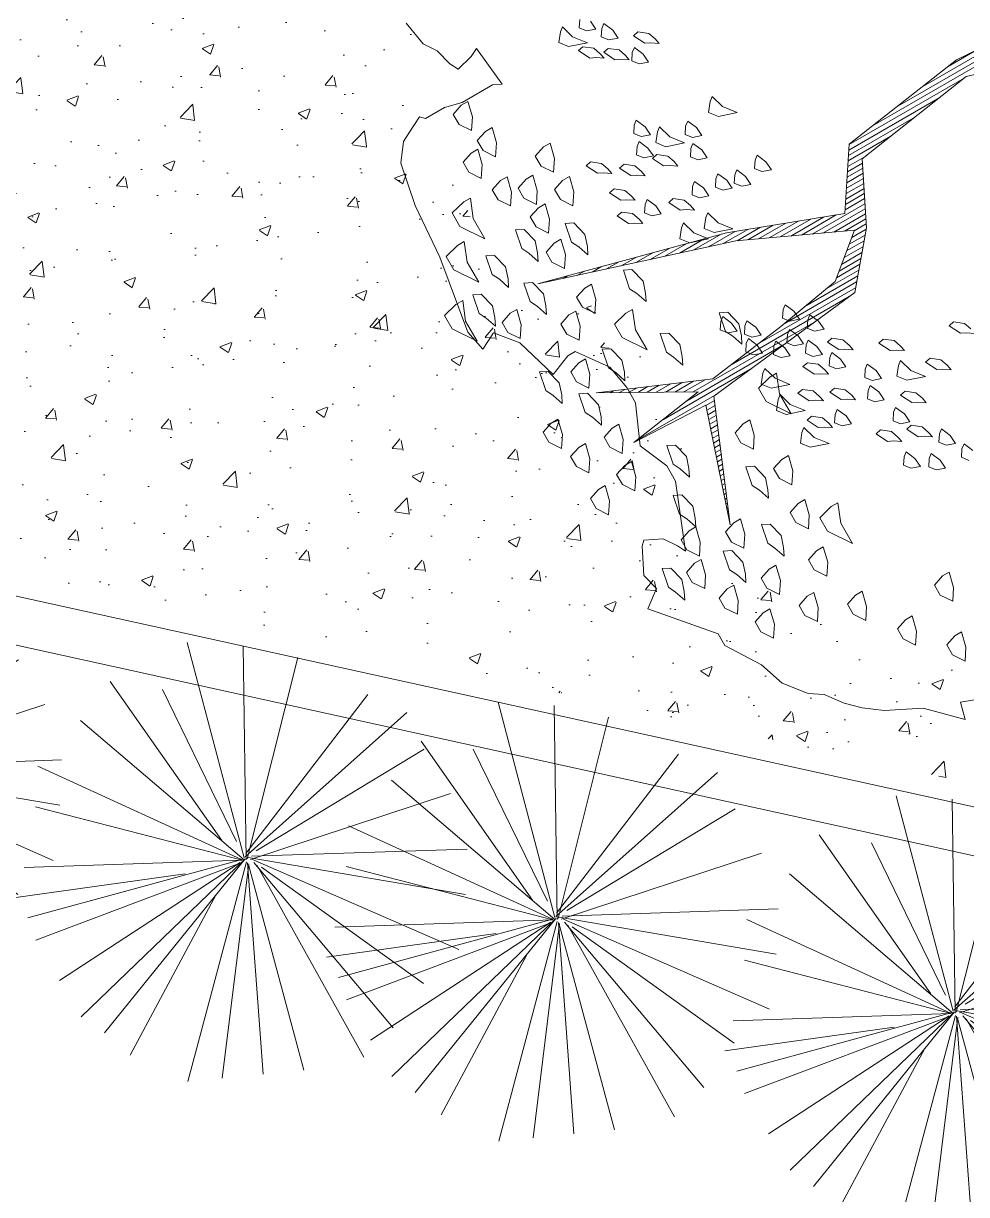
# Model space of a CAD drawing. Header units: metres. Extents: x 12093 to 20303, y 514 to 1412.
# Drawn here: x 19748.177 to 19751.153, y 692.421 to 696.116 of the extents above; entities that cross this region are included whole.
import ezdxf

# ---------------------------------------------------------------- set-up
doc = ezdxf.new("R2010")
doc.units = ezdxf.units.M
doc.layers.get('0').update_dxf_attribs({"lineweight": 13})
for name, color, linetype, lineweight in [('AMBI-GRASS', 104, 'Continuous', 20), ('ARBOLES', 52, 'Continuous', 13), ('grass', 64, 'Continuous', 13), ('MANZANAS-ORIGINALES', 147, 'Continuous', 9)]:
    doc.layers.add(name, color=color, linetype=linetype, lineweight=lineweight)
pattern_1 = [(50, (19136.99335, 73.14804), (0.36436934, -0.03187817), [0.0381, -0.4191]), (355, (19136.99335, 73.14804), (-0.07048565, 0.38211329), [0.03048, -0.33528]), (100.451, (19137.0237, 73.1454), (0.293885, 0.35023338), [0.03238, -0.35618]), (46.1842, (19136.99335, 73.24964), (0.54215808, -0.08408466), [0.05715, -0.62865]), (96.6356, (19137.03853, 73.24264), (0.47480847, 0.4948511), [0.04857, -0.53427]), (351.184, (19136.99335, 73.24964), (0.4748092, 0.49485024), [0.04572, -0.50292]), (21, (19137.04415, 73.22424), (0.30322976, -0.20453104), [0.0381, -0.4191]), (326, (19137.04415, 73.22424), (0.12360406, 0.36837593), [0.03048, -0.33528]), (71.4514, (19137.06942, 73.2072), (0.42683298, 0.16384572), [0.03238, -0.35618]), (37.5, (19136.99335, 73.14804), (0.006177207, 0.169110078), [0, -0.331216, 0, -0.34036, 0, -0.33655]), (7.5, (19136.99335, 73.14804), (0.133639325, 0.20036115), [0, -0.194056, 0, -0.323596, 0, -0.12827]), (327.5, (19136.88007, 73.14804), (0.27118119, -0.011457488), [0, -0.127, 0, -0.39624, 0, -0.52578]), (317.5, (19136.82927, 73.14804), (0.29625836, 0.05085298), [0, -0.1651, 0, -0.263144, 0, -0.37338])]

# ---------------------------------------------------------------- blocks, each defined once
blk = doc.blocks.new('ghgfghgh')
at = {"layer": 'ARBOLES', "lineweight": 20}
for p, q in [((20001.1504, 663.7638), (20001.5824, 664.0132)), ((20001.2006, 663.8032), (20001.4628, 663.9546)), ((20001.2508, 663.8426), (20001.4348, 663.9489)), ((20001.3177, 663.8952), (20001.4213, 663.9461)), ((20001.301, 663.882), (20001.3583, 663.9151)), ((20001.5472, 663.9124), (20001.3369, 663.8619)), ((20001.1042, 663.7276), (20001.3177, 663.8952)), ((20001.1042, 663.7267), (20001.333, 663.8588)), ((20001.3369, 663.8619), (20001.1301, 663.6982)), ((20001.1035, 663.7159), (20001.2843, 663.8203)), ((20001.1028, 663.705), (20001.2357, 663.7818)), ((20001.1021, 663.6942), (20001.187, 663.7433)), ((20001.0953, 663.5894), (20001.1042, 663.7276)), ((20001.1007, 663.6725), (20001.1306, 663.6898)), ((20001.1014, 663.6834), (20001.1384, 663.7047)), ((20001.1301, 663.6982), (20001.1383, 663.5611)), ((20001.0993, 663.6509), (20001.1318, 663.6696)), ((20001.1, 663.6617), (20001.1312, 663.6797)), ((20001.0979, 663.6292), (20001.133, 663.6495)), ((20001.0986, 663.6401), (20001.1324, 663.6596)), ((20001.0958, 663.5967), (20001.1348, 663.6193)), ((20001.0965, 663.6076), (20001.1342, 663.6293)), ((20001.0972, 663.6184), (20001.1336, 663.6394)), ((20001.0306, 663.5487), (20001.1354, 663.6092)), ((20001.052, 663.5506), (20001.136, 663.5991)), ((20000.8603, 663.5513), (20001.0953, 663.5894)), ((20000.9452, 663.5411), (20001.003, 663.5744)), ((20000.9666, 663.543), (20001.0281, 663.5785)), ((20000.9879, 663.5449), (20001.0532, 663.5826)), ((20001.0093, 663.5468), (20001.0784, 663.5867)), ((20001.0734, 663.5525), (20001.1366, 663.589)), ((20001.0947, 663.5544), (20001.1372, 663.579)), ((20000.4846, 663.4496), (20000.8603, 663.5513)), ((20000.7953, 663.5171), (20000.8494, 663.5483)), ((20000.8242, 663.5234), (20000.8773, 663.554)), ((20000.8532, 663.5297), (20000.9025, 663.5581)), ((20001.1145, 663.5562), (20000.8784, 663.5351)), ((20000.8812, 663.5354), (20000.9276, 663.5622)), ((20000.9025, 663.5373), (20000.9527, 663.5663)), ((20000.9239, 663.5392), (20000.9778, 663.5704)), ((20001.0759, 663.4541), (20001.1145, 663.5562)), ((20001.1091, 663.5419), (20001.1378, 663.5585)), ((20001.1141, 663.5552), (20001.1378, 663.5689)), ((20001.1383, 663.5611), (20001.1151, 663.4324)), ((20000.8784, 663.5351), (20000.4846, 663.4496)), ((20000.7374, 663.5045), (20000.7814, 663.5299)), ((20000.7664, 663.5108), (20000.8154, 663.5391)), ((20001.099, 663.5152), (20001.1336, 663.5352)), ((20001.1041, 663.5285), (20001.1357, 663.5468)), ((20000.6506, 663.4856), (20000.6795, 663.5023)), ((20000.6795, 663.4919), (20000.7134, 663.5115)), ((20000.7085, 663.4982), (20000.7474, 663.5207)), ((20001.0889, 663.4885), (20001.1294, 663.5119)), ((20001.094, 663.5019), (20001.1315, 663.5236)), ((20000.5927, 663.4731), (20000.6115, 663.4839)), ((20000.6216, 663.4794), (20000.6455, 663.4931)), ((20001.0788, 663.4619), (20001.1252, 663.4886)), ((20001.0839, 663.4752), (20001.1273, 663.5003)), ((20000.5637, 663.4668), (20000.5775, 663.4747)), ((20001.0157, 663.4046), (20001.121, 663.4654)), ((20001.0581, 663.4395), (20001.1231, 663.477)), ((20001.1151, 663.4324), (20000.8351, 663.2264)), ((20000.9219, 663.3296), (20001.1168, 663.4421)), ((20000.9678, 663.3651), (20001.0759, 663.4541)), ((20000.9733, 663.3697), (20001.1189, 663.4537)), ((20000.8691, 663.2886), (20001.104, 663.4243)), ((20000.7938, 663.2347), (20001.0382, 663.3758)), ((20000.833, 663.2607), (20000.9678, 663.3651)), ((20000.7802, 663.2165), (20000.9723, 663.3274)), ((20000.73, 663.177), (20000.9065, 663.279)), ((20000.6008, 663.233), (20000.833, 663.2607)), ((20000.6837, 663.2337), (20000.7037, 663.2453)), ((20000.7021, 663.2339), (20000.7264, 663.248)), ((20000.7204, 663.2341), (20000.7492, 663.2507)), ((20000.7388, 663.2342), (20000.7719, 663.2534)), ((20000.7571, 663.2344), (20000.7947, 663.2561)), ((20000.7754, 663.2346), (20000.8174, 663.2588)), ((20000.8036, 663.2348), (20000.6008, 663.233)), ((20000.6103, 663.2331), (20000.6126, 663.2344)), ((20000.6287, 663.2332), (20000.6354, 663.2371)), ((20000.647, 663.2334), (20000.6581, 663.2398)), ((20000.6654, 663.2336), (20000.6809, 663.2425)), ((20000.6755, 663.1343), (20000.8036, 663.2348)), ((20000.6797, 663.1376), (20000.8406, 663.2305)), ((20000.8351, 663.2264), (20000.8676, 662.9704)), ((20000.8189, 663.2082), (20000.6755, 663.1343)), ((20000.8676, 662.9704), (20000.8189, 663.2082)), ((20000.8191, 663.2076), (20000.8362, 663.2175)), ((20000.821, 663.1983), (20000.8374, 663.2078)), ((20000.8229, 663.189), (20000.8387, 663.1981)), ((20000.8248, 663.1797), (20000.8399, 663.1884)), ((20000.8267, 663.1703), (20000.8411, 663.1787)), ((20000.8286, 663.161), (20000.8424, 663.169)), ((20000.8305, 663.1517), (20000.8436, 663.1592)), ((20000.8324, 663.1424), (20000.8448, 663.1495)), ((20000.8343, 663.133), (20000.8461, 663.1398)), ((20000.8362, 663.1237), (20000.8473, 663.1301)), ((20000.8381, 663.1144), (20000.8485, 663.1204)), ((20000.8401, 663.1051), (20000.8498, 663.1107)), ((20000.842, 663.0958), (20000.851, 663.101)), ((20000.8439, 663.0864), (20000.8522, 663.0913)), ((20000.8458, 663.0771), (20000.8535, 663.0816)), ((20000.8477, 663.0678), (20000.8547, 663.0718)), ((20000.8496, 663.0585), (20000.8559, 663.0621)), ((20000.8515, 663.0491), (20000.8572, 663.0524)), ((20000.8534, 663.0398), (20000.8584, 663.0427)), ((20000.8553, 663.0305), (20000.8597, 663.033)), ((20000.8572, 663.0212), (20000.8609, 663.0233)), ((20000.8591, 663.0118), (20000.8621, 663.0136)), ((20000.861, 663.0025), (20000.8634, 663.0039)), ((20000.8629, 662.9932), (20000.8646, 662.9941))]:
    blk.add_line(p, q, dxfattribs=at)
at = {"layer": 'grass'}
for p, q in [((20000.2564, 663.9272), (20000.2227, 663.9683)), ((20000.568, 663.9756), (20000.5669, 663.9589)), ((20000.6003, 663.9567), (20000.5896, 663.9725)), ((20000.6162, 663.9674), (20000.6121, 663.9576)), ((20000.6338, 663.9545), (20000.6162, 663.9674)), ((20000.5295, 663.9513), (20000.5264, 663.9297)), ((20000.5335, 663.9611), (20000.5295, 663.9513)), ((20000.554, 663.9413), (20000.5335, 663.9611)), ((20000.5669, 663.9589), (20000.5816, 663.9529)), ((20000.5816, 663.9529), (20000.6003, 663.9567)), ((20000.6121, 663.9576), (20000.611, 663.9409)), ((20000.6444, 663.9387), (20000.6338, 663.9545)), ((20000.675, 663.9434), (20000.6839, 663.9512)), ((20000.6839, 663.9512), (20000.7055, 663.948)), ((20000.7055, 663.948), (20000.7182, 663.9371)), ((20000.2847, 663.9133), (20000.2564, 663.9272)), ((20000.5264, 663.9297), (20000.546, 663.9217)), ((20000.546, 663.9217), (20000.5834, 663.9293)), ((20000.5834, 663.9293), (20000.554, 663.9413)), ((20000.5656, 663.9137), (20000.5745, 663.9215)), ((20000.5745, 663.9215), (20000.5961, 663.9184)), ((20000.611, 663.9409), (20000.6257, 663.9349)), ((20000.6257, 663.9349), (20000.6444, 663.9387)), ((20000.6975, 663.9284), (20000.675, 663.9434)), ((20000.7093, 663.9293), (20000.6975, 663.9284)), ((20000.726, 663.9282), (20000.7093, 663.9293)), ((20000.7182, 663.9371), (20000.726, 663.9282)), ((20000.3097, 663.8874), (20000.2847, 663.9133)), ((20000.3519, 663.9017), (20000.326, 663.8766)), ((20000.3627, 663.918), (20000.3519, 663.9017)), ((20000.4139, 663.8467), (20000.3627, 663.918)), ((20000.5881, 663.8988), (20000.5656, 663.9137)), ((20000.5999, 663.8997), (20000.5881, 663.8988)), ((20000.5961, 663.9184), (20000.6088, 663.9075)), ((20000.6166, 663.8986), (20000.5999, 663.8997)), ((20000.6088, 663.9075), (20000.6166, 663.8986)), ((20000.6157, 663.9104), (20000.6246, 663.9182)), ((20000.6382, 663.8955), (20000.6157, 663.9104)), ((20000.6246, 663.9182), (20000.6462, 663.9151)), ((20000.6462, 663.9151), (20000.6589, 663.9042)), ((20000.6589, 663.9042), (20000.6667, 663.8952)), ((20000.6727, 663.9099), (20000.6716, 663.8932)), ((20000.6768, 663.9198), (20000.6727, 663.9099)), ((20000.6944, 663.9068), (20000.6768, 663.9198)), ((20000.7051, 663.891), (20000.6944, 663.9068)), ((20000.326, 663.8766), (20000.3097, 663.8874)), ((20000.65, 663.8964), (20000.6382, 663.8955)), ((20000.6667, 663.8952), (20000.65, 663.8964)), ((20000.6716, 663.8932), (20000.6863, 663.8872)), ((20000.6863, 663.8872), (20000.7051, 663.891)), ((20000.3339, 663.8106), (20000.3944, 663.8455)), ((20000.3944, 663.8455), (20000.4139, 663.8467)), ((20000.2993, 663.8007), (20000.3339, 663.8106)), ((20000.3325, 663.8051), (20000.3164, 663.7869)), ((20000.3458, 663.8128), (20000.3325, 663.8051)), ((20000.3545, 663.7823), (20000.3458, 663.8128)), ((20000.8274, 663.8124), (20000.8243, 663.7908)), ((20000.8314, 663.8222), (20000.8274, 663.8124)), ((20000.8519, 663.8024), (20000.8314, 663.8222)), ((20000.228, 663.7494), (20000.2495, 663.782)), ((20000.2495, 663.782), (20000.2614, 663.7788)), ((20000.2614, 663.7788), (20000.2993, 663.8007)), ((20000.3164, 663.7869), (20000.3279, 663.767)), ((20000.3527, 663.7547), (20000.3545, 663.7823)), ((20000.8243, 663.7908), (20000.8439, 663.7828)), ((20000.8439, 663.7828), (20000.8813, 663.7904)), ((20000.8813, 663.7904), (20000.8519, 663.8024)), ((20000.3279, 663.767), (20000.3527, 663.7547)), ((20000.3937, 663.7606), (20000.3804, 663.7529)), ((20000.4024, 663.7302), (20000.3937, 663.7606)), ((20000.6766, 663.7654), (20000.6755, 663.7487)), ((20000.6806, 663.7752), (20000.6766, 663.7654)), ((20000.6982, 663.7623), (20000.6806, 663.7752)), ((20000.7089, 663.7465), (20000.6982, 663.7623)), ((20000.7267, 663.7621), (20000.7227, 663.7523)), ((20000.7472, 663.7422), (20000.7267, 663.7621)), ((20000.7788, 663.7636), (20000.7777, 663.7469)), ((20000.7828, 663.7734), (20000.7788, 663.7636)), ((20000.8004, 663.7605), (20000.7828, 663.7734)), ((20000.8111, 663.7447), (20000.8004, 663.7605)), ((20000.2172, 663.7331), (20000.228, 663.7494)), ((20000.3804, 663.7529), (20000.3643, 663.7347)), ((20000.3643, 663.7347), (20000.3758, 663.7148)), ((20000.6755, 663.7487), (20000.6902, 663.7427)), ((20000.6902, 663.7427), (20000.7089, 663.7465)), ((20000.7227, 663.7523), (20000.7196, 663.7306)), ((20000.7766, 663.7302), (20000.7472, 663.7422)), ((20000.7777, 663.7469), (20000.7924, 663.7409)), ((20000.7924, 663.7409), (20000.8111, 663.7447)), ((20000.212, 663.6898), (20000.2172, 663.7331)), ((20000.3653, 663.7176), (20000.352, 663.7099)), ((20000.374, 663.6872), (20000.3653, 663.7176)), ((20000.3758, 663.7148), (20000.4006, 663.7025)), ((20000.4006, 663.7025), (20000.4024, 663.7302)), ((20000.4957, 663.722), (20000.4796, 663.7038)), ((20000.509, 663.7297), (20000.4957, 663.722)), ((20000.5177, 663.6992), (20000.509, 663.7297)), ((20000.6822, 663.7231), (20000.681, 663.7064)), ((20000.6862, 663.7329), (20000.6822, 663.7231)), ((20000.7038, 663.7199), (20000.6862, 663.7329)), ((20000.7145, 663.7041), (20000.7038, 663.7199)), ((20000.7196, 663.7306), (20000.7392, 663.7226)), ((20000.7392, 663.7226), (20000.7766, 663.7302)), ((20000.7893, 663.7193), (20000.7882, 663.7026)), ((20000.7933, 663.7291), (20000.7893, 663.7193)), ((20000.8109, 663.7162), (20000.7933, 663.7291)), ((20000.8216, 663.7004), (20000.8109, 663.7162)), ((20000.2405, 663.6054), (20000.212, 663.6898)), ((20000.352, 663.7099), (20000.3359, 663.6918)), ((20000.3359, 663.6918), (20000.3474, 663.6718)), ((20000.4796, 663.7038), (20000.4911, 663.6839)), ((20000.5159, 663.6716), (20000.5177, 663.6992)), ((20000.5806, 663.6845), (20000.5895, 663.6923)), ((20000.5895, 663.6923), (20000.6111, 663.6892)), ((20000.6111, 663.6892), (20000.6238, 663.6783)), ((20000.6474, 663.6801), (20000.6563, 663.6879)), ((20000.6563, 663.6879), (20000.6779, 663.6847)), ((20000.681, 663.7064), (20000.6957, 663.7003)), ((20000.6957, 663.7003), (20000.7145, 663.7041)), ((20000.7125, 663.6992), (20000.7214, 663.707)), ((20000.735, 663.6843), (20000.7125, 663.6992)), ((20000.7214, 663.707), (20000.743, 663.7039)), ((20000.743, 663.7039), (20000.7557, 663.693)), ((20000.7557, 663.693), (20000.7635, 663.6841)), ((20000.7882, 663.7026), (20000.8029, 663.6966)), ((20000.8029, 663.6966), (20000.8216, 663.7004)), ((20000.9169, 663.6957), (20000.9158, 663.679)), ((20000.921, 663.7055), (20000.9169, 663.6957)), ((20000.9386, 663.6926), (20000.921, 663.7055)), ((20000.9493, 663.6768), (20000.9386, 663.6926)), ((20000.3474, 663.6718), (20000.3722, 663.6596)), ((20000.3722, 663.6596), (20000.374, 663.6872)), ((20000.475, 663.6657), (20000.4617, 663.658)), ((20000.4837, 663.6353), (20000.475, 663.6657)), ((20000.4911, 663.6839), (20000.5159, 663.6716)), ((20000.6031, 663.6696), (20000.5806, 663.6845)), ((20000.6149, 663.6705), (20000.6031, 663.6696)), ((20000.6316, 663.6694), (20000.6149, 663.6705)), ((20000.6238, 663.6783), (20000.6316, 663.6694)), ((20000.6699, 663.6651), (20000.6474, 663.6801)), ((20000.6817, 663.666), (20000.6699, 663.6651)), ((20000.6779, 663.6847), (20000.6906, 663.6738)), ((20000.6984, 663.6649), (20000.6817, 663.666)), ((20000.6906, 663.6738), (20000.6984, 663.6649)), ((20000.7468, 663.6852), (20000.735, 663.6843)), ((20000.7635, 663.6841), (20000.7468, 663.6852)), ((20000.843, 663.6688), (20000.839, 663.6589)), ((20000.8606, 663.6558), (20000.843, 663.6688)), ((20000.8764, 663.6665), (20000.8753, 663.6498)), ((20000.8804, 663.6763), (20000.8764, 663.6665)), ((20000.898, 663.6634), (20000.8804, 663.6763)), ((20000.9158, 663.679), (20000.9305, 663.673)), ((20000.9305, 663.673), (20000.9493, 663.6768)), ((20000.4103, 663.655), (20000.3942, 663.6368)), ((20000.4236, 663.6626), (20000.4103, 663.655)), ((20000.4323, 663.6322), (20000.4236, 663.6626)), ((20000.4617, 663.658), (20000.4456, 663.6399)), ((20000.5341, 663.6555), (20000.518, 663.6373)), ((20000.5474, 663.6632), (20000.5341, 663.6555)), ((20000.5561, 663.6328), (20000.5474, 663.6632)), ((20000.7927, 663.6436), (20000.7916, 663.6269)), ((20000.7967, 663.6534), (20000.7927, 663.6436)), ((20000.8143, 663.6405), (20000.7967, 663.6534)), ((20000.839, 663.6589), (20000.8379, 663.6422)), ((20000.8379, 663.6422), (20000.8526, 663.6362)), ((20000.8713, 663.64), (20000.8606, 663.6558)), ((20000.8753, 663.6498), (20000.89, 663.6438)), ((20000.89, 663.6438), (20000.9087, 663.6476)), ((20000.9087, 663.6476), (20000.898, 663.6634)), ((20000.3505, 663.6204), (20000.3372, 663.6127)), ((20000.3564, 663.5795), (20000.3505, 663.6204)), ((20000.3942, 663.6368), (20000.4057, 663.6168)), ((20000.4305, 663.6046), (20000.4323, 663.6322)), ((20000.4456, 663.6399), (20000.4571, 663.6199)), ((20000.4571, 663.6199), (20000.482, 663.6077)), ((20000.482, 663.6077), (20000.4837, 663.6353)), ((20000.518, 663.6373), (20000.5295, 663.6174)), ((20000.5543, 663.6051), (20000.5561, 663.6328)), ((20000.6274, 663.631), (20000.6363, 663.6388)), ((20000.6499, 663.6161), (20000.6274, 663.631)), ((20000.6363, 663.6388), (20000.6579, 663.6357)), ((20000.6579, 663.6357), (20000.6706, 663.6248)), ((20000.6706, 663.6248), (20000.6784, 663.6159)), ((20000.7452, 663.6115), (20000.7541, 663.6193)), ((20000.7541, 663.6193), (20000.7757, 663.6162)), ((20000.7916, 663.6269), (20000.8063, 663.6208)), ((20000.8063, 663.6208), (20000.825, 663.6246)), ((20000.825, 663.6246), (20000.8143, 663.6405)), ((20000.8526, 663.6362), (20000.8713, 663.64)), ((20000.2898, 663.5027), (20000.2405, 663.6054)), ((20000.3372, 663.6127), (20000.3144, 663.5907)), ((20000.4057, 663.6168), (20000.4305, 663.6046)), ((20000.4858, 663.601), (20000.4697, 663.5828)), ((20000.4991, 663.6087), (20000.4858, 663.601)), ((20000.5078, 663.5783), (20000.4991, 663.6087)), ((20000.5295, 663.6174), (20000.5543, 663.6051)), ((20000.6617, 663.617), (20000.6499, 663.6161)), ((20000.6784, 663.6159), (20000.6617, 663.617)), ((20000.698, 663.6079), (20000.6969, 663.5912)), ((20000.702, 663.6177), (20000.698, 663.6079)), ((20000.7196, 663.6048), (20000.702, 663.6177)), ((20000.7303, 663.589), (20000.7196, 663.6048)), ((20000.7677, 663.5966), (20000.7452, 663.6115)), ((20000.7795, 663.5975), (20000.7677, 663.5966)), ((20000.7757, 663.6162), (20000.7884, 663.6053)), ((20000.7962, 663.5963), (20000.7795, 663.5975)), ((20000.7884, 663.6053), (20000.7962, 663.5963)), ((20000.3144, 663.5907), (20000.3298, 663.5641)), ((20000.3794, 663.5396), (20000.3564, 663.5795)), ((20000.4697, 663.5828), (20000.4812, 663.5629)), ((20000.506, 663.5506), (20000.5078, 663.5783)), ((20000.6428, 663.5847), (20000.6517, 663.5925)), ((20000.6653, 663.5698), (20000.6428, 663.5847)), ((20000.6517, 663.5925), (20000.6733, 663.5894)), ((20000.6733, 663.5894), (20000.686, 663.5785)), ((20000.686, 663.5785), (20000.6938, 663.5696)), ((20000.6969, 663.5912), (20000.7116, 663.5852)), ((20000.7116, 663.5852), (20000.7303, 663.589)), ((20000.8187, 663.5814), (20000.8156, 663.5598)), ((20000.8227, 663.5912), (20000.8187, 663.5814)), ((20000.8432, 663.5714), (20000.8227, 663.5912)), ((20000.8727, 663.5594), (20000.8432, 663.5714)), ((20000.3298, 663.5641), (20000.3794, 663.5396)), ((20000.4403, 663.557), (20000.4574, 663.558)), ((20000.4528, 663.5199), (20000.4403, 663.557)), ((20000.4574, 663.558), (20000.4794, 663.5353)), ((20000.4812, 663.5629), (20000.506, 663.5506)), ((20000.5393, 663.5698), (20000.5564, 663.5709)), ((20000.5518, 663.5327), (20000.5393, 663.5698)), ((20000.5564, 663.5709), (20000.5784, 663.5481)), ((20000.5784, 663.5481), (20000.5833, 663.5243)), ((20000.6771, 663.5707), (20000.6653, 663.5698)), ((20000.6938, 663.5696), (20000.6771, 663.5707)), ((20000.7704, 663.5611), (20000.7673, 663.5395)), ((20000.7744, 663.5709), (20000.7704, 663.5611)), ((20000.7949, 663.5511), (20000.7744, 663.5709)), ((20000.8243, 663.5391), (20000.7949, 663.5511)), ((20000.8156, 663.5598), (20000.8352, 663.5518)), ((20000.8352, 663.5518), (20000.8727, 663.5594)), ((20000.3252, 663.526), (20000.3024, 663.504)), ((20000.3385, 663.5337), (20000.3252, 663.526)), ((20000.3444, 663.4928), (20000.3385, 663.5337)), ((20000.4794, 663.5353), (20000.4843, 663.5115)), ((20000.5175, 663.5307), (20000.5014, 663.5125)), ((20000.5308, 663.5384), (20000.5175, 663.5307)), ((20000.5395, 663.5079), (20000.5308, 663.5384)), ((20000.5661, 663.5233), (20000.5518, 663.5327)), ((20000.7673, 663.5395), (20000.7869, 663.5315)), ((20000.7869, 663.5315), (20000.8243, 663.5391)), ((20000.327, 663.4031), (20000.2898, 663.5027)), ((20000.3024, 663.504), (20000.3178, 663.4774)), ((20000.3815, 663.5053), (20000.3986, 663.5063)), ((20000.394, 663.4682), (20000.3815, 663.5053)), ((20000.3986, 663.5063), (20000.4206, 663.4836)), ((20000.4671, 663.5105), (20000.4528, 663.5199)), ((20000.4853, 663.4944), (20000.4671, 663.5105)), ((20000.4843, 663.5115), (20000.4853, 663.4944)), ((20000.5014, 663.5125), (20000.5129, 663.4926)), ((20000.5378, 663.4803), (20000.5395, 663.5079)), ((20000.5843, 663.5072), (20000.5661, 663.5233)), ((20000.5833, 663.5243), (20000.5843, 663.5072)), ((20000.3674, 663.4529), (20000.3444, 663.4928)), ((20000.4206, 663.4836), (20000.4255, 663.4598)), ((20000.5129, 663.4926), (20000.5378, 663.4803)), ((20000.3178, 663.4774), (20000.3674, 663.4529)), ((20000.4083, 663.4588), (20000.394, 663.4682)), ((20000.4265, 663.4427), (20000.4083, 663.4588)), ((20000.4255, 663.4598), (20000.4265, 663.4427)), ((20000.5058, 663.4542), (20000.5095, 663.4563)), ((20000.5348, 663.4605), (20000.5435, 663.4655)), ((20000.6549, 663.477), (20000.672, 663.478)), ((20000.6674, 663.4399), (20000.6549, 663.477)), ((20000.672, 663.478), (20000.694, 663.4553)), ((20000.694, 663.4553), (20000.6989, 663.4315)), ((20000.4569, 663.4514), (20000.4741, 663.4524)), ((20000.4695, 663.4143), (20000.4569, 663.4514)), ((20000.4741, 663.4524), (20000.4961, 663.4296)), ((20000.5779, 663.4414), (20000.5618, 663.4233)), ((20000.5912, 663.4491), (20000.5779, 663.4414)), ((20000.5999, 663.4187), (20000.5912, 663.4491)), ((20000.6818, 663.4305), (20000.6674, 663.4399)), ((20000.6989, 663.4315), (20000.6999, 663.4144)), ((20000.3219, 663.4089), (20000.2991, 663.3869)), ((20000.3352, 663.4165), (20000.3219, 663.4089)), ((20000.3411, 663.3756), (20000.3352, 663.4165)), ((20000.3551, 663.4281), (20000.3723, 663.4291)), ((20000.3677, 663.391), (20000.3551, 663.4281)), ((20000.3723, 663.4291), (20000.3943, 663.4063)), ((20000.4838, 663.4048), (20000.4695, 663.4143)), ((20000.4961, 663.4296), (20000.5009, 663.4059)), ((20000.5618, 663.4233), (20000.5733, 663.4033)), ((20000.5981, 663.3911), (20000.5999, 663.4187)), ((20000.6999, 663.4144), (20000.6818, 663.4305)), ((20000.2991, 663.3869), (20000.3145, 663.3603)), ((20000.3457, 663.3534), (20000.327, 663.4031)), ((20000.382, 663.3815), (20000.3677, 663.391)), ((20000.3943, 663.4063), (20000.3992, 663.3825)), ((20000.4296, 663.3913), (20000.4135, 663.3731)), ((20000.4429, 663.3989), (20000.4296, 663.3913)), ((20000.4516, 663.3685), (20000.4429, 663.3989)), ((20000.502, 663.3887), (20000.4838, 663.4048)), ((20000.5009, 663.4059), (20000.502, 663.3887)), ((20000.5467, 663.388), (20000.5306, 663.3698)), ((20000.56, 663.3956), (20000.5467, 663.388)), ((20000.5687, 663.3652), (20000.56, 663.3956)), ((20000.5733, 663.4033), (20000.5981, 663.3911)), ((20000.66, 663.3913), (20000.6373, 663.3693)), ((20000.6733, 663.399), (20000.66, 663.3913)), ((20000.6792, 663.3581), (20000.6733, 663.399)), ((20000.8457, 663.3922), (20000.8629, 663.3932)), ((20000.8583, 663.3551), (20000.8457, 663.3922)), ((20000.8629, 663.3932), (20000.8849, 663.3704)), ((20000.9727, 663.3984), (20000.9716, 663.3817)), ((20000.9767, 663.4082), (20000.9727, 663.3984)), ((20000.9943, 663.3953), (20000.9767, 663.4082)), ((20001.005, 663.3794), (20000.9943, 663.3953)), ((20001.0257, 663.3881), (20001.0217, 663.3783)), ((20001.0433, 663.3752), (20001.0257, 663.3881)), ((20000.3641, 663.3357), (20000.3411, 663.3756)), ((20000.4002, 663.3654), (20000.382, 663.3815)), ((20000.3992, 663.3825), (20000.4002, 663.3654)), ((20000.4135, 663.3731), (20000.425, 663.3531)), ((20000.4498, 663.3409), (20000.4516, 663.3685)), ((20000.5306, 663.3698), (20000.5421, 663.3499)), ((20000.567, 663.3376), (20000.5687, 663.3652)), ((20000.6373, 663.3693), (20000.6526, 663.3427)), ((20000.8486, 663.3747), (20000.8475, 663.358)), ((20000.8527, 663.3845), (20000.8486, 663.3747)), ((20000.8703, 663.3716), (20000.8527, 663.3845)), ((20000.881, 663.3558), (20000.8703, 663.3716)), ((20000.8849, 663.3704), (20000.8897, 663.3466)), ((20000.8968, 663.3665), (20000.8957, 663.3498)), ((20000.9008, 663.3763), (20000.8968, 663.3665)), ((20000.9184, 663.3634), (20000.9008, 663.3763)), ((20000.9291, 663.3476), (20000.9184, 663.3634)), ((20000.9716, 663.3817), (20000.9863, 663.3756)), ((20000.9863, 663.3756), (20001.005, 663.3794)), ((20001.0217, 663.3783), (20001.0206, 663.3616)), ((20001.0206, 663.3616), (20001.0353, 663.3556)), ((20001.054, 663.3594), (20001.0433, 663.3752)), ((20001.3028, 663.3664), (20001.3118, 663.3742)), ((20001.3254, 663.3515), (20001.3028, 663.3664)), ((20001.3118, 663.3742), (20001.3334, 663.3711)), ((20001.3334, 663.3711), (20001.3461, 663.3601)), ((20000.3145, 663.3603), (20000.3641, 663.3357)), ((20000.3751, 663.3199), (20000.3457, 663.3534)), ((20000.3966, 663.3525), (20000.3751, 663.3199)), ((20000.4487, 663.3322), (20000.3966, 663.3525)), ((20000.425, 663.3531), (20000.4498, 663.3409)), ((20000.5421, 663.3499), (20000.567, 663.3376)), ((20000.6526, 663.3427), (20000.7023, 663.3182)), ((20000.7023, 663.3182), (20000.6792, 663.3581)), ((20000.7278, 663.3507), (20000.745, 663.3517)), ((20000.7404, 663.3136), (20000.7278, 663.3507)), ((20000.745, 663.3517), (20000.767, 663.329)), ((20000.8475, 663.358), (20000.8622, 663.352)), ((20000.8726, 663.3456), (20000.8583, 663.3551)), ((20000.8622, 663.352), (20000.881, 663.3558)), ((20000.8908, 663.3295), (20000.8726, 663.3456)), ((20000.8897, 663.3466), (20000.8908, 663.3295)), ((20000.8957, 663.3498), (20000.9104, 663.3438)), ((20000.9035, 663.3409), (20000.8994, 663.3311)), ((20000.9211, 663.328), (20000.9035, 663.3409)), ((20000.9104, 663.3438), (20000.9291, 663.3476)), ((20000.9812, 663.3491), (20000.9801, 663.3324)), ((20000.9852, 663.3589), (20000.9812, 663.3491)), ((20001.0028, 663.346), (20000.9852, 663.3589)), ((20001.0135, 663.3302), (20001.0028, 663.346)), ((20001.0353, 663.3556), (20001.054, 663.3594)), ((20001.0607, 663.3338), (20001.0696, 663.3416)), ((20001.0696, 663.3416), (20001.0912, 663.3385)), ((20001.0912, 663.3385), (20001.1039, 663.3276)), ((20001.163, 663.332), (20001.1719, 663.3398)), ((20001.1719, 663.3398), (20001.1935, 663.3367)), ((20001.3372, 663.3523), (20001.3254, 663.3515)), ((20001.3539, 663.3512), (20001.3372, 663.3523)), ((20000.5151, 663.2696), (20000.4487, 663.3322)), ((20000.5593, 663.3153), (20000.5442, 663.3066)), ((20000.6277, 663.2842), (20000.5593, 663.3153)), ((20000.6127, 663.3197), (20000.6299, 663.3207)), ((20000.6253, 663.2826), (20000.6127, 663.3197)), ((20000.6299, 663.3207), (20000.6519, 663.298)), ((20000.767, 663.329), (20000.7718, 663.3052)), ((20000.8994, 663.3311), (20000.8983, 663.3144)), ((20000.9318, 663.3121), (20000.9211, 663.328)), ((20000.9545, 663.3257), (20000.9534, 663.309)), ((20000.9585, 663.3355), (20000.9545, 663.3257)), ((20000.9761, 663.3226), (20000.9585, 663.3355)), ((20000.9868, 663.3068), (20000.9761, 663.3226)), ((20000.9801, 663.3324), (20000.9948, 663.3264)), ((20000.9948, 663.3264), (20001.0135, 663.3302)), ((20001.0184, 663.3282), (20001.0173, 663.3115)), ((20001.0224, 663.338), (20001.0184, 663.3282)), ((20001.04, 663.3251), (20001.0224, 663.338)), ((20001.0507, 663.3093), (20001.04, 663.3251)), ((20001.0832, 663.3189), (20001.0607, 663.3338)), ((20001.095, 663.3198), (20001.0832, 663.3189)), ((20001.1117, 663.3187), (20001.095, 663.3198)), ((20001.1039, 663.3276), (20001.1117, 663.3187)), ((20001.1855, 663.3171), (20001.163, 663.332)), ((20001.1973, 663.318), (20001.1855, 663.3171)), ((20001.1935, 663.3367), (20001.2062, 663.3258)), ((20001.214, 663.3169), (20001.1973, 663.318)), ((20001.2062, 663.3258), (20001.214, 663.3169)), ((20000.5442, 663.3066), (20000.5151, 663.2696)), ((20000.5662, 663.2928), (20000.5501, 663.2747)), ((20000.5795, 663.3005), (20000.5662, 663.2928)), ((20000.5882, 663.2701), (20000.5795, 663.3005)), ((20000.6519, 663.298), (20000.6568, 663.2742)), ((20000.7547, 663.3041), (20000.7404, 663.3136)), ((20000.7729, 663.288), (20000.7547, 663.3041)), ((20000.7718, 663.3052), (20000.7729, 663.288)), ((20000.8983, 663.3144), (20000.913, 663.3084)), ((20000.913, 663.3084), (20000.9318, 663.3121)), ((20000.9534, 663.309), (20000.9681, 663.303)), ((20000.9681, 663.303), (20000.9868, 663.3068)), ((20001.0122, 663.285), (20001.0211, 663.2928)), ((20001.0173, 663.3115), (20001.032, 663.3055)), ((20001.0211, 663.2928), (20001.0427, 663.2897)), ((20001.032, 663.3055), (20001.0507, 663.3093)), ((20001.0654, 663.3033), (20001.0643, 663.2866)), ((20001.0694, 663.3131), (20001.0654, 663.3033)), ((20001.087, 663.3002), (20001.0694, 663.3131)), ((20001.0977, 663.2843), (20001.087, 663.3002)), ((20001.206, 663.2973), (20001.202, 663.2875)), ((20001.2265, 663.2775), (20001.206, 663.2973)), ((20001.2561, 663.294), (20001.265, 663.3018)), ((20001.2786, 663.279), (20001.2561, 663.294)), ((20001.265, 663.3018), (20001.2866, 663.2987)), ((20001.2866, 663.2987), (20001.2993, 663.2877)), ((20000.4882, 663.2744), (20000.5053, 663.2754)), ((20000.5007, 663.2373), (20000.4882, 663.2744)), ((20000.5053, 663.2754), (20000.5273, 663.2527)), ((20000.5501, 663.2747), (20000.5616, 663.2547)), ((20000.5864, 663.2424), (20000.5882, 663.2701)), ((20000.6396, 663.2732), (20000.6253, 663.2826)), ((20000.6615, 663.2432), (20000.6277, 663.2842)), ((20000.6578, 663.257), (20000.6396, 663.2732)), ((20000.6568, 663.2742), (20000.6578, 663.257)), ((20000.9324, 663.2718), (20000.9293, 663.2502)), ((20000.9364, 663.2816), (20000.9324, 663.2718)), ((20000.9569, 663.2618), (20000.9364, 663.2816)), ((20000.9596, 663.2717), (20000.9463, 663.264)), ((20000.9655, 663.2308), (20000.9596, 663.2717)), ((20001.0347, 663.2701), (20001.0122, 663.285)), ((20001.0465, 663.271), (20001.0347, 663.2701)), ((20001.0427, 663.2897), (20001.0554, 663.2788)), ((20001.0632, 663.2699), (20001.0465, 663.271)), ((20001.0554, 663.2788), (20001.0632, 663.2699)), ((20001.0643, 663.2866), (20001.079, 663.2806)), ((20001.079, 663.2806), (20001.0977, 663.2843)), ((20001.136, 663.2801), (20001.1349, 663.2634)), ((20001.14, 663.2899), (20001.136, 663.2801)), ((20001.1576, 663.277), (20001.14, 663.2899)), ((20001.1683, 663.2612), (20001.1576, 663.277)), ((20001.202, 663.2875), (20001.1989, 663.2659)), ((20001.2559, 663.2655), (20001.2265, 663.2775)), ((20001.2904, 663.2799), (20001.2786, 663.279)), ((20001.3071, 663.2788), (20001.2904, 663.2799)), ((20001.2993, 663.2877), (20001.3071, 663.2788)), ((20000.5273, 663.2527), (20000.5322, 663.2289)), ((20000.5616, 663.2547), (20000.5864, 663.2424)), ((20000.9463, 663.264), (20000.9235, 663.242)), ((20000.9293, 663.2502), (20000.9489, 663.2422)), ((20000.9489, 663.2422), (20000.9863, 663.2498)), ((20000.9863, 663.2498), (20000.9569, 663.2618)), ((20001.1349, 663.2634), (20001.1496, 663.2574)), ((20001.1456, 663.2476), (20001.1416, 663.2378)), ((20001.1632, 663.2347), (20001.1456, 663.2476)), ((20001.1496, 663.2574), (20001.1683, 663.2612)), ((20001.1989, 663.2659), (20001.2185, 663.2579)), ((20001.2185, 663.2579), (20001.2559, 663.2655)), ((20000.5151, 663.2278), (20000.5007, 663.2373)), ((20000.5332, 663.2117), (20000.5151, 663.2278)), ((20000.5322, 663.2289), (20000.5332, 663.2117)), ((20000.5665, 663.2309), (20000.5836, 663.232)), ((20000.579, 663.1938), (20000.5665, 663.2309)), ((20000.5836, 663.232), (20000.6056, 663.2092)), ((20000.6789, 663.2129), (20000.6615, 663.2432)), ((20000.9235, 663.242), (20000.9389, 663.2154)), ((20000.9665, 663.2293), (20000.9625, 663.2195)), ((20000.9885, 663.1909), (20000.9655, 663.2308)), ((20000.987, 663.2095), (20000.9665, 663.2293)), ((20001.0019, 663.232), (20001.0109, 663.2398)), ((20001.0244, 663.2171), (20001.0019, 663.232)), ((20001.0109, 663.2398), (20001.0325, 663.2367)), ((20001.0325, 663.2367), (20001.0452, 663.2257)), ((20001.0452, 663.2257), (20001.053, 663.2168)), ((20001.0659, 663.2344), (20001.0748, 663.2422)), ((20001.0884, 663.2195), (20001.0659, 663.2344)), ((20001.0748, 663.2422), (20001.0964, 663.2391)), ((20001.0964, 663.2391), (20001.1091, 663.2282)), ((20001.1091, 663.2282), (20001.1169, 663.2193)), ((20001.1416, 663.2378), (20001.1405, 663.2211)), ((20001.1739, 663.2189), (20001.1632, 663.2347)), ((20001.2064, 663.2285), (20001.2153, 663.2363)), ((20001.2289, 663.2135), (20001.2064, 663.2285)), ((20001.2153, 663.2363), (20001.237, 663.2332)), ((20001.237, 663.2332), (20001.2497, 663.2222)), ((20001.2497, 663.2222), (20001.2574, 663.2133)), ((20000.6056, 663.2092), (20000.6105, 663.1854)), ((20000.688, 663.1274), (20000.6789, 663.2129)), ((20000.9389, 663.2154), (20000.9885, 663.1909)), ((20000.9625, 663.2195), (20000.9594, 663.1979)), ((20001.0164, 663.1975), (20000.987, 663.2095)), ((20001.0363, 663.218), (20001.0244, 663.2171)), ((20001.053, 663.2168), (20001.0363, 663.218)), ((20001.0804, 663.1999), (20001.0764, 663.1901)), ((20001.098, 663.187), (20001.0804, 663.1999)), ((20001.1002, 663.2204), (20001.0884, 663.2195)), ((20001.1169, 663.2193), (20001.1002, 663.2204)), ((20001.1405, 663.2211), (20001.1552, 663.2151)), ((20001.1552, 663.2151), (20001.1739, 663.2189)), ((20001.1964, 663.204), (20001.1924, 663.1942)), ((20001.214, 663.191), (20001.1964, 663.204)), ((20001.2407, 663.2144), (20001.2289, 663.2135)), ((20001.2574, 663.2133), (20001.2407, 663.2144)), ((20000.5248, 663.1803), (20000.5115, 663.1726)), ((20000.5335, 663.1498), (20000.5248, 663.1803)), ((20000.5934, 663.1844), (20000.579, 663.1938)), ((20000.6115, 663.1683), (20000.5934, 663.1844)), ((20000.6105, 663.1854), (20000.6115, 663.1683)), ((20000.9067, 663.1791), (20000.8934, 663.1714)), ((20000.9154, 663.1487), (20000.9067, 663.1791)), ((20000.9594, 663.1979), (20000.979, 663.1899)), ((20000.979, 663.1899), (20001.0164, 663.1975)), ((20001.0202, 663.1787), (20001.0291, 663.1865)), ((20001.0427, 663.1638), (20001.0202, 663.1787)), ((20001.0291, 663.1865), (20001.0507, 663.1834)), ((20001.0507, 663.1834), (20001.0634, 663.1725)), ((20001.0764, 663.1901), (20001.0752, 663.1734)), ((20001.1087, 663.1712), (20001.098, 663.187)), ((20001.1924, 663.1942), (20001.1913, 663.1775)), ((20001.1913, 663.1775), (20001.206, 663.1714)), ((20001.206, 663.1714), (20001.2247, 663.1752)), ((20001.2247, 663.1752), (20001.214, 663.191)), ((20000.5115, 663.1726), (20000.4954, 663.1544)), ((20000.4954, 663.1544), (20000.5069, 663.1345)), ((20000.6325, 663.1627), (20000.6164, 663.1445)), ((20000.6458, 663.1703), (20000.6325, 663.1627)), ((20000.6545, 663.1399), (20000.6458, 663.1703)), ((20000.8934, 663.1714), (20000.8773, 663.1533)), ((20000.8773, 663.1533), (20000.8888, 663.1333)), ((20001.0102, 663.1542), (20001.0071, 663.1326)), ((20001.0142, 663.164), (20001.0102, 663.1542)), ((20001.0347, 663.1442), (20001.0142, 663.164)), ((20001.0545, 663.1647), (20001.0427, 663.1638)), ((20001.0712, 663.1636), (20001.0545, 663.1647)), ((20001.0634, 663.1725), (20001.0712, 663.1636)), ((20001.0752, 663.1734), (20001.0899, 663.1674)), ((20001.0899, 663.1674), (20001.1087, 663.1712)), ((20001.1577, 663.1512), (20001.1666, 663.159)), ((20001.1666, 663.159), (20001.1882, 663.1558)), ((20001.1882, 663.1558), (20001.2009, 663.1449)), ((20001.2187, 663.1605), (20001.2276, 663.1683)), ((20001.2412, 663.1456), (20001.2187, 663.1605)), ((20001.2276, 663.1683), (20001.2492, 663.1652)), ((20001.2492, 663.1652), (20001.2619, 663.1543)), ((20001.2619, 663.1543), (20001.2697, 663.1454)), ((20001.2875, 663.161), (20001.2835, 663.1512)), ((20001.3051, 663.1481), (20001.2875, 663.161)), ((20000.5069, 663.1345), (20000.5317, 663.1222)), ((20000.5317, 663.1222), (20000.5335, 663.1498)), ((20000.5793, 663.1319), (20000.566, 663.1243)), ((20000.588, 663.1015), (20000.5793, 663.1319)), ((20000.6164, 663.1445), (20000.6279, 663.1245)), ((20000.6527, 663.1123), (20000.6545, 663.1399)), ((20000.7412, 663.1279), (20000.7583, 663.1289)), ((20000.7583, 663.1289), (20000.7804, 663.1062)), ((20000.8888, 663.1333), (20000.9136, 663.121)), ((20000.9136, 663.121), (20000.9154, 663.1487)), ((20001.0071, 663.1326), (20001.0267, 663.1246)), ((20001.0267, 663.1246), (20001.0641, 663.1322)), ((20001.0641, 663.1322), (20001.0347, 663.1442)), ((20001.1802, 663.1362), (20001.1577, 663.1512)), ((20001.192, 663.1371), (20001.1802, 663.1362)), ((20001.2087, 663.136), (20001.192, 663.1371)), ((20001.2009, 663.1449), (20001.2087, 663.136)), ((20001.253, 663.1465), (20001.2412, 663.1456)), ((20001.2697, 663.1454), (20001.253, 663.1465)), ((20001.2835, 663.1512), (20001.2824, 663.1345)), ((20001.2824, 663.1345), (20001.2971, 663.1285)), ((20001.2971, 663.1285), (20001.3158, 663.1323)), ((20001.3158, 663.1323), (20001.3051, 663.1481)), ((20001.3325, 663.1312), (20001.3285, 663.1214)), ((20001.3501, 663.1182), (20001.3325, 663.1312)), ((20000.566, 663.1243), (20000.5499, 663.1061)), ((20000.5499, 663.1061), (20000.5614, 663.0862)), ((20000.6279, 663.1245), (20000.6527, 663.1123)), ((20000.7412, 663.0875), (20000.688, 663.1274)), ((20000.7538, 663.0908), (20000.7412, 663.1279)), ((20000.7804, 663.1062), (20000.7852, 663.0824)), ((20000.9832, 663.108), (20000.9699, 663.1003)), ((20000.9919, 663.0776), (20000.9832, 663.108)), ((20001.2134, 663.1055), (20001.2123, 663.0888)), ((20001.2174, 663.1153), (20001.2134, 663.1055)), ((20001.235, 663.1024), (20001.2174, 663.1153)), ((20001.2675, 663.112), (20001.2635, 663.1022)), ((20001.2851, 663.0991), (20001.2675, 663.112)), ((20001.3285, 663.1214), (20001.3274, 663.1046)), ((20000.5614, 663.0862), (20000.5862, 663.0739)), ((20000.5862, 663.0739), (20000.588, 663.1015)), ((20000.6576, 663.0885), (20000.6415, 663.0703)), ((20000.6709, 663.0962), (20000.6576, 663.0885)), ((20000.6796, 663.0657), (20000.6709, 663.0962)), ((20000.7587, 663.0573), (20000.7412, 663.0875)), ((20000.7681, 663.0814), (20000.7538, 663.0908)), ((20000.7852, 663.0824), (20000.7862, 663.0652)), ((20000.8985, 663.0857), (20000.9157, 663.0868)), ((20000.9111, 663.0487), (20000.8985, 663.0857)), ((20000.9157, 663.0868), (20000.9377, 663.064)), ((20000.9699, 663.1003), (20000.9538, 663.0822)), ((20000.9538, 663.0822), (20000.9653, 663.0622)), ((20001.2123, 663.0888), (20001.227, 663.0828)), ((20001.227, 663.0828), (20001.2457, 663.0866)), ((20001.2457, 663.0866), (20001.235, 663.1024)), ((20001.2635, 663.1022), (20001.2624, 663.0855)), ((20001.2624, 663.0855), (20001.2771, 663.0795)), ((20001.2771, 663.0795), (20001.2958, 663.0833)), ((20001.2958, 663.0833), (20001.2851, 663.0991)), ((20001.3274, 663.1046), (20001.3421, 663.0986)), ((20000.6415, 663.0703), (20000.653, 663.0504)), ((20000.6778, 663.0381), (20000.6796, 663.0657)), ((20000.7862, 663.0652), (20000.7681, 663.0814)), ((20000.9377, 663.064), (20000.9425, 663.0402)), ((20000.9653, 663.0622), (20000.9901, 663.05)), ((20000.9901, 663.05), (20000.9919, 663.0776)), ((20000.6054, 663.0406), (20000.5893, 663.0225)), ((20000.6187, 663.0483), (20000.6054, 663.0406)), ((20000.6274, 663.0179), (20000.6187, 663.0483)), ((20000.653, 663.0504), (20000.6778, 663.0381)), ((20000.7788, 662.9176), (20000.7587, 663.0573)), ((20000.9254, 663.0392), (20000.9111, 663.0487)), ((20000.9436, 663.0231), (20000.9254, 663.0392)), ((20000.9425, 663.0402), (20000.9436, 663.0231)), ((20000.5893, 663.0225), (20000.6008, 663.0025)), ((20000.6256, 662.9903), (20000.6274, 663.0179)), ((20000.754, 663.0289), (20000.7712, 663.0299)), ((20000.7666, 662.9918), (20000.754, 663.0289)), ((20000.7712, 663.0299), (20000.7932, 663.0072)), ((20001.0027, 663.0129), (20000.9865, 662.9947)), ((20001.016, 663.0206), (20001.0027, 663.0129)), ((20001.0247, 662.9901), (20001.016, 663.0206)), ((20001.0817, 663.0142), (20001.0684, 663.0065)), ((20001.0876, 662.9733), (20001.0817, 663.0142)), ((20000.6008, 663.0025), (20000.6256, 662.9903)), ((20000.7809, 662.9824), (20000.7666, 662.9918)), ((20000.7932, 663.0072), (20000.798, 662.9834)), ((20000.9865, 662.9947), (20000.9981, 662.9748)), ((20001.0229, 662.9625), (20001.0247, 662.9901)), ((20001.0684, 663.0065), (20001.0456, 662.9845)), ((20000.7991, 662.9663), (20000.7809, 662.9824)), ((20000.7991, 662.9663), (20000.7858, 662.9586)), ((20000.798, 662.9834), (20000.7991, 662.9663)), ((20000.8078, 662.9358), (20000.7991, 662.9663)), ((20000.8743, 662.9742), (20000.8582, 662.9561)), ((20000.8649, 662.9839), (20000.8658, 662.9844)), ((20000.8668, 662.9746), (20000.8671, 662.9747)), ((20000.8876, 662.9819), (20000.8743, 662.9742)), ((20000.8963, 662.9515), (20000.8876, 662.9819)), ((20000.9295, 662.9707), (20000.9467, 662.9717)), ((20000.9421, 662.9336), (20000.9295, 662.9707)), ((20000.9467, 662.9717), (20000.9687, 662.9489)), ((20000.9981, 662.9748), (20001.0229, 662.9625)), ((20001.0456, 662.9845), (20001.061, 662.9579)), ((20001.1106, 662.9334), (20001.0876, 662.9733)), ((20000.6953, 662.94), (20000.7343, 662.9423)), ((20000.7343, 662.9423), (20000.7625, 662.9284)), ((20000.7858, 662.9586), (20000.7697, 662.9404)), ((20000.8582, 662.9561), (20000.8697, 662.9361)), ((20000.8945, 662.9238), (20000.8963, 662.9515)), ((20000.9687, 662.9489), (20000.9735, 662.9251)), ((20001.061, 662.9579), (20001.1106, 662.9334)), ((20000.6921, 662.928), (20000.6953, 662.94)), ((20000.6956, 662.8695), (20000.6921, 662.928)), ((20000.7625, 662.9284), (20000.7788, 662.9176)), ((20000.7697, 662.9404), (20000.7812, 662.9205)), ((20000.7812, 662.9205), (20000.806, 662.9082)), ((20000.806, 662.9082), (20000.8078, 662.9358)), ((20000.8536, 662.9179), (20000.8707, 662.919)), ((20000.8697, 662.9361), (20000.8945, 662.9238)), ((20000.8707, 662.919), (20000.8927, 662.8962)), ((20000.9564, 662.9241), (20000.9421, 662.9336)), ((20000.9746, 662.908), (20000.9564, 662.9241)), ((20000.9735, 662.9251), (20000.9746, 662.908)), ((20001.0526, 662.9264), (20001.0393, 662.9188)), ((20001.0613, 662.896), (20001.0526, 662.9264)), ((20000.8098, 662.9016), (20000.7965, 662.8939)), ((20000.8185, 662.8711), (20000.8098, 662.9016)), ((20000.8661, 662.8809), (20000.8536, 662.9179)), ((20000.8927, 662.8962), (20000.8976, 662.8724)), ((20001.0393, 662.9188), (20001.0232, 662.9006)), ((20001.0232, 662.9006), (20001.0347, 662.8807)), ((20001.0595, 662.8684), (20001.0613, 662.896)), ((20000.7318, 662.8831), (20000.749, 662.8841)), ((20000.7444, 662.846), (20000.7318, 662.8831)), ((20000.749, 662.8841), (20000.771, 662.8614)), ((20000.7965, 662.8939), (20000.7804, 662.8757)), ((20000.7804, 662.8757), (20000.7919, 662.8558)), ((20000.8804, 662.8714), (20000.8661, 662.8809)), ((20000.8976, 662.8724), (20000.8986, 662.8553)), ((20000.9451, 662.8822), (20000.929, 662.864)), ((20000.9584, 662.8898), (20000.9451, 662.8822)), ((20000.9672, 662.8594), (20000.9584, 662.8898)), ((20001.0347, 662.8807), (20001.0595, 662.8684)), ((20001.3032, 662.8761), (20001.2899, 662.8685)), ((20001.3119, 662.8457), (20001.3032, 662.8761)), ((20000.7207, 662.8437), (20000.6956, 662.8695)), ((20000.771, 662.8614), (20000.7758, 662.8376)), ((20000.7919, 662.8558), (20000.8168, 662.8435)), ((20000.8168, 662.8435), (20000.8185, 662.8711)), ((20000.8748, 662.8504), (20000.8615, 662.8427)), ((20000.8835, 662.82), (20000.8748, 662.8504)), ((20000.8986, 662.8553), (20000.8804, 662.8714)), ((20000.929, 662.864), (20000.9406, 662.844)), ((20000.9654, 662.8318), (20000.9672, 662.8594)), ((20001.2899, 662.8685), (20001.2738, 662.8503)), ((20001.2738, 662.8503), (20001.2853, 662.8303)), ((20000.7035, 662.8035), (20000.7207, 662.8437)), ((20000.7587, 662.8366), (20000.7444, 662.846)), ((20000.7769, 662.8205), (20000.7587, 662.8366)), ((20000.7758, 662.8376), (20000.7769, 662.8205)), ((20000.8615, 662.8427), (20000.8454, 662.8246)), ((20000.9406, 662.844), (20000.9654, 662.8318)), ((20001.0206, 662.8282), (20001.0045, 662.81)), ((20001.0339, 662.8359), (20001.0206, 662.8282)), ((20001.0426, 662.8055), (20001.0339, 662.8359)), ((20001.1168, 662.8305), (20001.1007, 662.8124)), ((20001.1301, 662.8382), (20001.1168, 662.8305)), ((20001.1388, 662.8078), (20001.1301, 662.8382)), ((20001.2853, 662.8303), (20001.3102, 662.8181)), ((20001.3102, 662.8181), (20001.3119, 662.8457)), ((20000.8435, 662.7532), (20000.7035, 662.8035)), ((20000.8454, 662.8246), (20000.8569, 662.8046)), ((20000.8569, 662.8046), (20000.8817, 662.7924)), ((20000.8817, 662.7924), (20000.8835, 662.82)), ((20000.9465, 662.8031), (20000.9332, 662.7954)), ((20000.9552, 662.7727), (20000.9465, 662.8031)), ((20001.0045, 662.81), (20001.016, 662.7901)), ((20001.0408, 662.7778), (20001.0426, 662.8055)), ((20001.1007, 662.8124), (20001.1122, 662.7924)), ((20001.137, 662.7802), (20001.1388, 662.8078)), ((20000.9332, 662.7954), (20000.917, 662.7773)), ((20001.016, 662.7901), (20001.0408, 662.7778)), ((20001.1122, 662.7924), (20001.137, 662.7802)), ((20001.216, 662.7815), (20001.1999, 662.7633)), ((20001.2293, 662.7891), (20001.216, 662.7815)), ((20001.2381, 662.7587), (20001.2293, 662.7891)), ((20000.917, 662.7773), (20000.9286, 662.7573)), ((20000.9286, 662.7573), (20000.9534, 662.7451)), ((20000.9534, 662.7451), (20000.9552, 662.7727)), ((20001.1999, 662.7633), (20001.2115, 662.7434)), ((20001.2363, 662.7311), (20001.2381, 662.7587)), ((20001.3276, 662.7572), (20001.3143, 662.7495)), ((20001.3363, 662.7268), (20001.3276, 662.7572)), ((20000.8566, 662.7305), (20000.8435, 662.7532)), ((20001.2115, 662.7434), (20001.2363, 662.7311)), ((20001.3143, 662.7495), (20001.2982, 662.7314)), ((20000.9294, 662.6918), (20000.8566, 662.7305)), ((20001.2982, 662.7314), (20001.3097, 662.7114)), ((20001.3097, 662.7114), (20001.3345, 662.6991)), ((20001.3345, 662.6991), (20001.3363, 662.7268)), ((20000.9707, 662.6552), (20000.9294, 662.6918)), ((20001.0228, 662.6348), (20000.9707, 662.6552)), ((20001.0542, 662.6328), (20001.0228, 662.6348)), ((20001.0944, 662.6156), (20001.0542, 662.6328)), ((20001.3988, 662.63), (20001.3252, 662.6177)), ((20001.3252, 662.6177), (20001.3351, 662.5831)), ((20001.1302, 662.606), (20001.0944, 662.6156)), ((20001.1736, 662.6008), (20001.1302, 662.606)), ((20001.2515, 662.6055), (20001.1736, 662.6008)), ((20001.3351, 662.5831), (20001.2515, 662.6055))]:
    blk.add_line(p, q, dxfattribs=at)
blk = doc.blocks.new('Arbust11')
for p, q in [((0.0378, 0.4871), (-0.0937, 0.9403)), ((0.0408, 0.5449), (0.1405, 0.941)), ((0.0408, 0.4825), (0.0377, 0.9348)), ((-0.1618, 0.888), (0.0377, 0.4856)), ((0.0439, 0.4856), (0.3088, 0.8724)), ((0.0595, 0.5199), (0.1997, 0.8474)), ((0.0377, 0.4856), (-0.274, 0.8225)), ((-0.0621, 0.5573), (-0.3332, 0.7944)), ((0.0439, 0.4794), (0.3805, 0.7788)), ((-0.3488, 0.7476), (0.0408, 0.4856)), ((0.0283, 0.4856), (-0.3738, 0.7039)), ((0.047, 0.4794), (0.4366, 0.6759)), ((0.0314, 0.4856), (-0.4049, 0.6104)), ((-0.433, 0.5262), (0.0439, 0.4825)), ((0.0533, 0.4887), (0.474, 0.5137)), ((0.0439, 0.4825), (-0.4267, 0.4669)), ((-0.0527, 0.4794), (-0.4267, 0.3952)), ((0.0408, 0.4762), (-0.3893, 0.2673)), ((0.0408, 0.47), (-0.3364, 0.2174)), ((0.0408, 0.4731), (-0.274, 0.1581)), ((0.047, 0.4856), (0.499, 0.4263)), ((0.0501, 0.4794), (0.2901, 0.0832)), ((0.0501, 0.4731), (0.4304, 0.2454)), ((0.0533, 0.47), (0.1935, 0.0177)), ((0.0564, 0.4762), (0.3649, 0.1425)), ((0.072, 0.4762), (0.4647, 0.3484)), ((0.0377, 0.4669), (-0.2117, 0.0988)), ((0.0501, 0.4544), (-0.1088, 0.0209)), ((0.0501, 0.4638), (-0.0215, 0.0146)), ((0.0533, 0.4451), (0.0907, 0.0271))]:
    blk.add_line(p, q)

msp = doc.modelspace()

# ---------------------------------------------------------------- hatches: boundary and pattern name
at = {"layer": 'grass'}
h = msp.add_hatch(dxfattribs=at)
h.set_pattern_fill('AR-CONC', color=256, scale=0.002, style=0)
h.set_pattern_definition(pattern_1)
h.paths.add_polyline_path([(19749.4698, 696.301), (19749.4488, 696.3265), (19749.4619, 696.4028), (19748.1015, 696.7021), (19748.0817, 696.0495), (19749.4631, 695.6921), (19749.4641, 695.7893), (19749.4318, 695.8848), (19749.4401, 695.9536), (19749.4572, 695.9794), (19749.4664, 695.9934)])
h = msp.add_hatch(dxfattribs=at)
h.set_pattern_fill('AR-CONC', color=256, scale=0.002, style=0)
h.set_pattern_definition(pattern_1)
h.paths.add_polyline_path([(19749.4631, 695.6921), (19748.0817, 696.0495), (19748.0523, 695.0794), (19749.4528, 694.7665)])
h = msp.add_hatch(dxfattribs=at)
h.set_pattern_fill('AR-CONC', color=256, scale=0.002, style=0)
h.set_pattern_definition(pattern_1)
h.paths.add_polyline_path([(19750.1724, 695.1286), (19750.1535, 695.1613), (19750.0484, 695.1604), (19750.1472, 695.1722), (19750.1447, 695.1766), (19750.1002, 695.2306), (19750.0873, 695.2391), (19750.0856, 695.2441), (19749.9826, 695.291), (19749.9586, 695.2771), (19749.9125, 695.2185), (19749.8072, 695.3177), (19749.7246, 695.35), (19749.6905, 695.2983), (19749.6649, 695.3274), (19749.5944, 695.3623), (19749.57, 695.4044), (19749.6061, 695.4393), (19749.61, 695.4416), (19749.5552, 695.5881), (19749.5113, 695.6796), (19749.4631, 695.6921), (19749.4528, 694.7665), (19750.1979, 694.6), (19750.1933, 694.6767), (19750.1984, 694.6957), (19750.2602, 694.6994), (19750.305, 694.6772), (19750.3309, 694.6602), (19750.3287, 694.6748), (19750.3163, 694.6964), (19750.3243, 694.7054), (19750.3141, 694.7761), (19750.3114, 694.7779), (19750.2915, 694.8367), (19750.3053, 694.8376), (19750.2989, 694.8817), (19750.2712, 694.9297), (19750.1867, 694.9929), (19750.1846, 695.013), (19750.1669, 695.0038), (19750.1842, 695.0174)])
h.paths.add_polyline_path([(19749.8813, 695.0358), (19749.9069, 695.0646), (19749.9279, 695.0768), (19749.9418, 695.0285), (19749.9389, 694.9847), (19749.8996, 695.0041)], flags=16)
h.paths.add_polyline_path([(19749.8898, 695.1672), (19749.8699, 695.226), (19749.8971, 695.2277), (19749.932, 695.1916), (19749.9397, 695.1539), (19749.9413, 695.1267), (19749.9125, 695.1522)], flags=16)
h.paths.add_polyline_path([(19749.9677, 694.9591), (19749.9933, 694.988), (19750.0144, 695.0001), (19750.0282, 694.9519), (19750.0254, 694.908), (19749.986, 694.9275)], flags=16)
h.paths.add_polyline_path([(19749.994, 695.1571), (19750.0212, 695.1587), (19750.0561, 695.1227), (19750.0638, 695.0849), (19750.0655, 695.0577), (19750.0367, 695.0833), (19750.0139, 695.0983)], flags=16)
h.paths.add_polyline_path([(19749.9863, 695.1948), (19749.9681, 695.2265), (19749.9936, 695.2553), (19750.0147, 695.2675), (19750.0285, 695.2192), (19750.0257, 695.1754)], flags=16)
h.paths.add_polyline_path([(19750.0732, 695.02), (19750.0987, 695.0488), (19750.1198, 695.061), (19750.1336, 695.0127), (19750.1308, 694.9689), (19750.0915, 694.9884)], flags=16)
h.paths.add_polyline_path([(19750.0303, 694.8265), (19750.0558, 694.8553), (19750.0769, 694.8675), (19750.0907, 694.8192), (19750.0879, 694.7754), (19750.0485, 694.7949)], flags=16)
h.paths.add_polyline_path([(19750.113, 694.9024), (19750.1385, 694.9312), (19750.1596, 694.9434), (19750.1734, 694.8951), (19750.1706, 694.8513), (19750.1313, 694.8708)], flags=16)
h = msp.add_hatch(dxfattribs=at)
h.set_pattern_fill('AR-CONC', color=256, scale=0.002, style=0)
h.set_pattern_definition(pattern_1)
h.paths.add_polyline_path([(19749.4528, 694.7665), (19748.0523, 695.0794), (19748.0319, 694.4077), (19749.4454, 694.0967)])
h = msp.add_hatch(dxfattribs=at)
h.set_pattern_fill('AR-CONC', color=256, scale=0.002, style=0)
h.set_pattern_definition(pattern_1)
h.paths.add_polyline_path([(19750.6351, 694.2439), (19750.5696, 694.3021), (19750.4542, 694.3634), (19750.4334, 694.3994), (19750.2114, 694.4792), (19750.2386, 694.5429), (19750.1989, 694.584), (19750.1979, 694.6), (19749.4528, 694.7665), (19749.4454, 694.0967), (19751.1623, 693.719), (19751.1924, 694.1352), (19751.0806, 694.1652), (19750.9569, 694.1577), (19750.8881, 694.166), (19750.8313, 694.1812), (19750.7676, 694.2084), (19750.7178, 694.2117)])

# ---------------------------------------------------------------- linework, layer by layer
at = {"layer": 'MANZANAS-ORIGINALES'}
for p, q in [((19803.5345, 682.1234), (19712.657, 702.1187)), ((19803.4423, 681.9901), (19712.6246, 701.9716))]:
    msp.add_line(p, q, dxfattribs=at)

# ---------------------------------------------------------------- block references
at = {"layer": 'AMBI-GRASS', "ltscale": 0.05, "xscale": 1.499999999998325, "yscale": 1.499999999998325, "zscale": 1.499999999998325, "rotation": 49.16166176348414}
for p in [(19748.1011, 693.2382), (19749.381, 692.9567), (19750.3615, 692.7684), (19751.6178, 692.4727)]:
    msp.add_blockref('Arbust11', p, dxfattribs=at)
at = {"layer": 'Defpoints', "lineweight": 20, "xscale": 1.586003757394792, "yscale": 1.586003757394792, "zscale": 1.586003757394792}
msp.add_blockref('ghgfghgh', (-11971.0441, -356.9396), dxfattribs=at)

doc.saveas('drawing.dxf')
